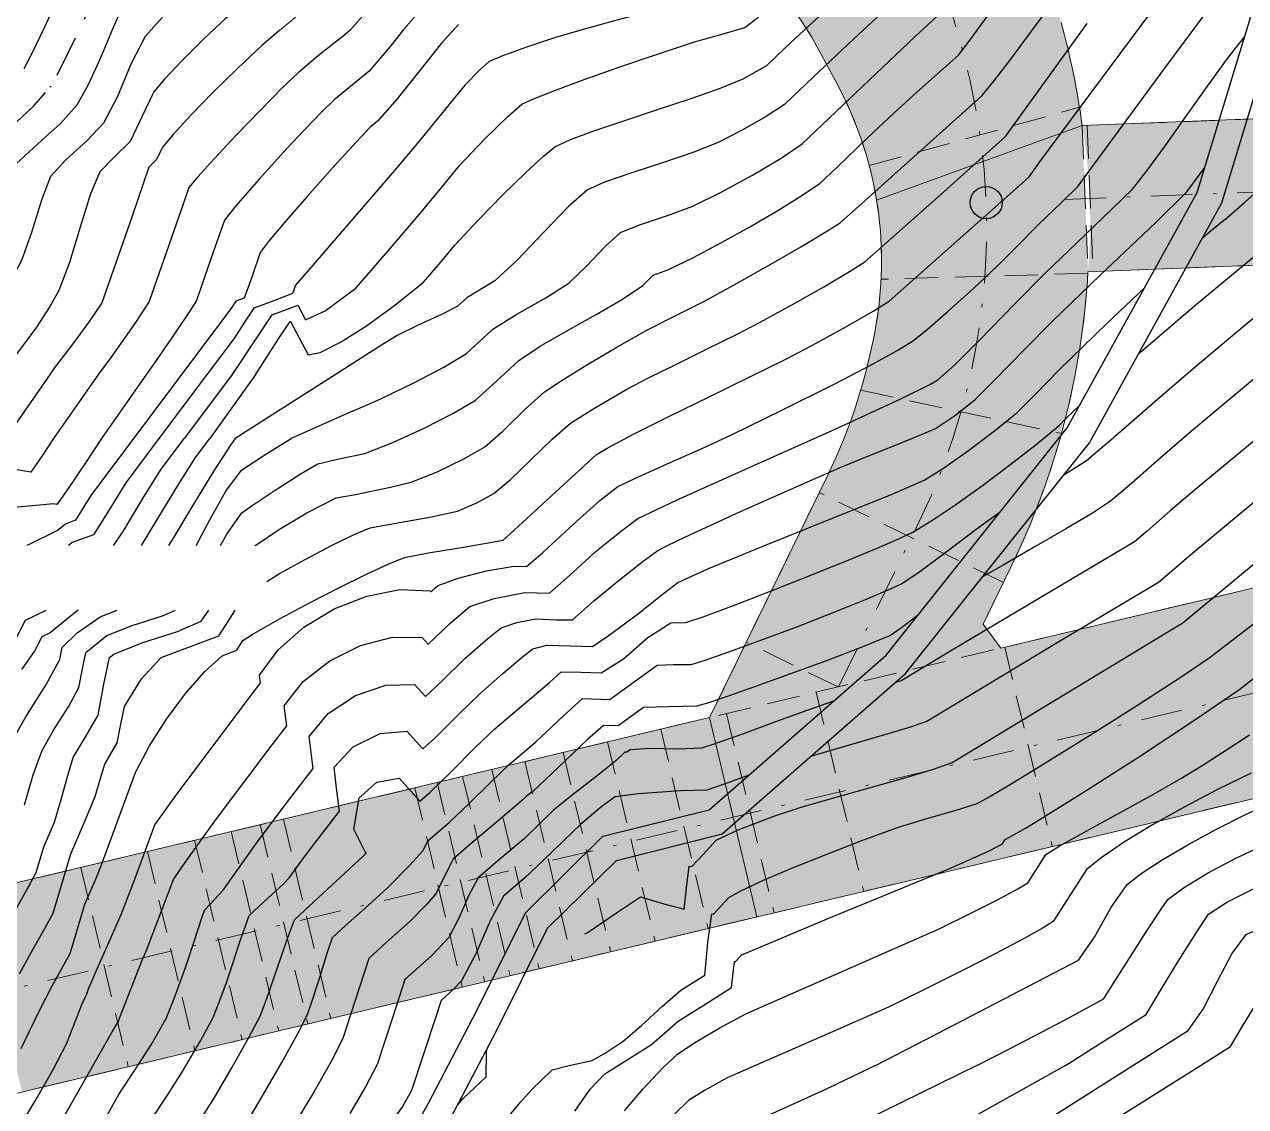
# Model space of a CAD drawing. Header units: millimetres. Extents: x -335 to 64136, y 248 to 109842.
# Drawn here: x -53.04 to -16.34, y 516.83 to 549.36 of the extents above; entities that cross this region are included whole.
import ezdxf

# ---------------------------------------------------------------- set-up
doc = ezdxf.new("R2010")
doc.units = ezdxf.units.MM
doc.header["$MEASUREMENT"] = 0
for name, pattern in [('NASCOSTA', [9.525, 6.35, -3.175]), ('TRATTEGGIATA', [0.75, 0.5, -0.25]), ('TRATTEGGIATA2', [0.375, 0.25, -0.125]), ('TRATTOPUNTO2', [0.5, 0.25, -0.125, 0, -0.125])]:
    doc.linetypes.add(name, pattern=pattern)
doc.layers.add('Colori bordi', color=5, linetype='Continuous', plot=False)
doc.layers.add('no_plot', color=5, linetype='Continuous', plot=False)
for name, color, linetype in [('curve livello 1m', 2, 'Continuous'), ('curve livello 5m', 7, 'Continuous'), ('LIN010TR', 2, 'NASCOSTA'), ('LIN025CO', 7, 'Continuous'), ('LINCOLO-ROSSO-025', 10, 'Continuous'), ('Strade', 7, 'Continuous'), ('TRATTCOLO-30', 253, 'Continuous'), ('TRATTCOLO-32', 255, 'Continuous'), ('Tratteggi', 2, 'Continuous')]:
    doc.layers.add(name, color=color, linetype=linetype)

# ---------------------------------------------------------------- blocks, each defined once
blk = doc.blocks.new('CONTORNO')
at = {"layer": 'Colori bordi', "lineweight": 0, "ltscale": 2}
for p, q in [((-40.374, 92.645), (-38.135, 86.465)), ((-22.578, 81.44), (-16.586, 82.868))]:
    blk.add_line(p, q, dxfattribs=at)
at = {"layer": 'Colori bordi', "lineweight": 0, "ltscale": 2, "flags": 128}
for points in [[(-67.474, 120.163, -0.281645), (-36.074, 114.45, 0.175507), (-40.663, 100.044), (-40.374, 92.645, 0.034114), (-43.469, 92.01)], [(-46.314, 81.181, -0.14195), (-42.731, 84.682), (-41.604, 85.286, -0.165813), (-34.47, 86.461, -0.072308), (-29.805, 84.968), (-22.578, 81.44), (16.586, -82.868)]]:
    blk.add_lwpolyline(points, format="xyb", dxfattribs=at)
for points in [[(-28.746, 115.78, -0.121281), (-20.708, 100.164), (-8.908, 50.657), (5.179, 102.622, 0.76503), (-24.477, 119.975)], [(-32.974, 111.245, 0.166114), (-36.267, 100.216), (-35.977, 92.817, -0.099876), (-27.103, 90.504), (-25.383, 89.664), (-24.664, 90.194), (-26.7, 98.736, 0.115961)]]:
    blk.add_lwpolyline(points, format="xyb", close=True, dxfattribs=at)

msp = doc.modelspace()

# ---------------------------------------------------------------- hatches: boundary and pattern name
at = {"layer": 'LINCOLO-ROSSO-025', "linetype": 'Continuous', "lineweight": 0}
h = msp.add_hatch(color=256, dxfattribs=at)
h.dxf.hatch_style = 1
h.paths.add_polyline_path([(-21.0747, 541.92699), (-21.24674, 546.32362), (-27.42684, 544.08454, -0.08234427), (-27.43073, 540.42036, -0.07230832), (-28.92381, 535.75517), (-32.45183, 528.52765), (-23.69724, 530.61434), (-24.22791, 531.33262), (-23.38812, 533.053, 0.09987554)])
h.paths.add_polyline_path([(-21.88161, 549.41853), (-22.2365, 550.69823), (-25.12305, 549.58153), (-28.90771, 548.11738), (-28.60577, 547.55388, -0.08234431), (-27.42684, 544.08454), (-21.24674, 546.32362, 0.03411302)])
at = {"layer": 'TRATTCOLO-30', "linetype": 'Continuous', "lineweight": 0}
h = msp.add_hatch(color=256, dxfattribs=at)
h.dxf.hatch_style = 1
h.paths.add_polyline_path([(-33.22158, 551.63332), (-32.82765, 552.32961), (-32.71079, 552.26349, -0.14195048), (-29.20963, 548.68093), (-28.90768, 548.11742), (-25.12303, 549.58156), (-25.75714, 551.8681), (-43.50728, 561.91064), (-46.13433, 559.85817), (-46.81667, 559.32506), (-36.58884, 553.53843)])
h.paths.add_polyline_path([(-25.75714, 551.8681), (-27.52198, 558.23188), (-31.89805, 574.01147), (-34.21804, 572.1989), (-30.53145, 558.90549), (-31.43049, 558.20308), (-41.18729, 563.72321), (-43.50728, 561.91064)])
h.paths.add_polyline_path([(-25.12303, 549.58156), (-22.23648, 550.69826), (-24.554, 559.05497), (-23.78309, 559.26876), (-28.58865, 576.59705), (-31.89805, 574.01147), (-27.52198, 558.23188)])
edge = h.paths.add_edge_path()
edge.add_line((3.75148, 580.31759), (9.18108, 583.40427))
edge.add_line((9.18108, 583.40427), (6.11299, 591.78003))
edge.add_line((6.11299, 591.78003), (6.86418, 592.05519))
edge.add_line((6.86418, 592.05519), (0.67905, 608.94031))
edge.add_line((0.67905, 608.94031), (-4.57794, 604.10319))
edge.add_line((-4.57794, 604.10319), (0.16698, 591.14976))
edge.add_line((0.16698, 591.14976), (-0.6726, 590.37725))
edge.add_line((-0.6726, 590.37725), (-10.84216, 595.0939))
edge.add_line((-10.84216, 595.0939), (-16.09916, 590.25678))
edge.add_line((-16.09916, 590.25678), (-2.03677, 583.73464))
edge.add_line((-2.03677, 583.73464), (-1.70017, 584.46038))
edge.add_line((-1.70017, 584.46038), (1.1603, 583.13369))
edge.add_arc((-0.94345, 578.59781), 5, 20.118091, 65.118091, ccw=False)
h = msp.add_hatch(color=256, dxfattribs=at)
h.dxf.hatch_style = 1
h.paths.add_polyline_path([(-14.44238, 529.65377, 0.0303488), (-10.5364, 530.83924), (-11.03403, 533.9464, -0.03537882), (-15.15651, 532.64984), (-21.4227, 531.15627), (-20.70858, 528.1602)])
h.paths.add_polyline_path([(-13.72827, 526.6577, 0.02617886), (-10.04059, 527.74344), (-10.5364, 530.83924, -0.0303488), (-14.44238, 529.65377), (-20.70858, 528.1602), (-19.99446, 525.16413)])
h.paths.add_polyline_path([(1.88761, 534.69584), (-0.37851, 536.8085, -0.08819837), (-10.5364, 530.83924), (-10.04059, 527.74344, 0.09480157)])
h.paths.add_polyline_path([(-0.37851, 536.8085), (-2.64734, 538.92367, -0.08025283), (-11.03403, 533.9464), (-10.5364, 530.83924, 0.08819837)])
h.paths.add_polyline_path([(-0.37851, 536.8085, 0.01736281), (1.34403, 538.3875, 0.03970356), (-1.04227, 540.47619), (-2.64734, 538.92367)])
h.paths.add_polyline_path([(1.28475, 538.44807), (1.34415, 538.38762, 0.01556613), (2.79202, 539.90188), (0.55799, 542.02406), (-1.04227, 540.47619, -0.03864254)])
h.paths.add_polyline_path([(3.45675, 536.23785), (5.02589, 537.77986), (2.79202, 539.90188, -0.01556613), (1.34415, 538.38762)])
h.paths.add_polyline_path([(1.88761, 534.69584), (3.45675, 536.23785), (1.34415, 538.38762, -0.01736414), (-0.37851, 536.8085)])
h.paths.add_polyline_path([(14.2077, 557.84555), (11.15842, 558.28357, -0.15355602), (2.79202, 539.90188), (5.02589, 537.77986, 0.15371899)])
h.paths.add_polyline_path([(11.15842, 558.28357), (8.10902, 558.7216, -0.15336015), (0.55799, 542.02406), (2.79202, 539.90188, 0.15355602)])
h.paths.add_polyline_path([(11.15842, 558.28357, 0.11893671), (9.3567, 573.96882), (6.66009, 581.33047), (6.46589, 581.86062), (3.75109, 580.31727), (6.27118, 573.42321, -0.122973), (8.10902, 558.7216)])
h.paths.add_polyline_path([(14.2077, 557.84555, 0.11936774), (12.24878, 575.02821), (9.18069, 583.40396), (6.46589, 581.86062), (6.66009, 581.33047), (9.3567, 573.96882, -0.11893671), (11.15842, 558.28357)])
h = msp.add_hatch(color=256, dxfattribs=at)
h.dxf.hatch_style = 1
h.paths.add_polyline_path([(-37.82774, 505.69087), (-37.25211, 507.81423), (-63.23473, 514.85791), (-67.70902, 513.79145)])
h.paths.add_polyline_path([(-38.40336, 503.56751), (-37.82774, 505.69087), (-67.70902, 513.79145), (-71.7563, 512.82677), (-72.26912, 510.93508), (-71.97957, 510.85658), (-71.92462, 511.05927), (-69.60823, 510.43131), (-69.20529, 511.91766)])
h.paths.add_polyline_path([(-12.42074, 496.52383, 0.57322675), (14.91691, 523.36701), (12.67843, 523.22999, -0.5801113), (-11.84511, 498.64719), (-37.82774, 505.69087), (-38.40336, 503.56751)])
h.paths.add_polyline_path([(-11.84511, 498.64719, 0.5801113), (12.67843, 523.22999), (10.42901, 523.09231, -0.58879846), (-11.26949, 500.77055), (-37.25211, 507.81423), (-37.82774, 505.69087)], flags=17)
h.paths.add_polyline_path([(10.42901, 523.09231), (12.67843, 523.22999, 0.12807728), (7.65277, 531.96874), (1.34454, 538.38795, -0.01736414), (-0.37812, 536.80882), (1.888, 534.69617), (6.08362, 530.42673, -0.12150113)])
h.paths.add_polyline_path([(12.67843, 523.22999), (14.91691, 523.36701, 0.13333201), (9.2219, 533.51075), (5.02628, 537.78019), (2.79241, 539.90221, -0.01556613), (1.34454, 538.38795), (7.65277, 531.96874, -0.12807728)])
h.paths.add_polyline_path([(1.28514, 538.4484), (1.34454, 538.38795, 0.01556613), (2.79241, 539.90221), (0.55838, 542.02439, 0.16643137), (-13.06495, 546.62996), (-12.71235, 544.42834, -0.19770368)])
h.paths.add_polyline_path([(-2.64695, 538.924), (-0.37812, 536.80882, 0.01736281), (1.34441, 538.38783, 0.19880472), (-12.71235, 544.42834), (-12.35855, 542.21928, -0.14715619)])
h.paths.add_polyline_path([(-13.6757, 542.21651, -0.01850569), (-12.35855, 542.21928), (-12.71235, 544.42834, 0.01312038), (-13.76171, 544.41483), (-21.0195, 544.13086, -0.03208113), (-21.07468, 541.92702)])
h.paths.add_polyline_path([(-13.76171, 544.41483, -0.01312038), (-12.71235, 544.42834), (-13.06495, 546.62996, 0.00881775), (-13.84773, 546.61315), (-21.24672, 546.32366, -0.03208112), (-21.0195, 544.13086)])
h = msp.add_hatch(color=256, dxfattribs=at)
h.dxf.hatch_style = 1
h.paths.add_polyline_path([(-31.02356, 522.53555), (-31.73768, 525.53162), (-53.83032, 520.26576), (-53.11619, 517.2697)])
h.paths.add_polyline_path([(-31.73768, 525.53162), (-32.45181, 528.52768), (-54.54444, 523.26183), (-53.83032, 520.26576)])
h.paths.add_polyline_path([(-19.99407, 525.16446), (-20.70819, 528.16053), (-31.73768, 525.53162), (-31.02356, 522.53555)])
h.paths.add_polyline_path([(-20.70819, 528.16053), (-21.42232, 531.1566), (-23.69721, 530.61437), (-32.45181, 528.52768), (-31.73768, 525.53162)])

# ---------------------------------------------------------------- linework, layer by layer
at = {"layer": 'curve livello 1m', "color": 152, "linetype": 'TRATTEGGIATA2', "ltscale": 5, "flags": 128}
msp.add_lwpolyline([(-73.7353, 522.54189), (-72.54199, 524.02408), (-71.9376, 524.85619), (-71.45901, 525.58902), (-71.45901, 525.58902), (-71.12307, 526.26048), (-70.75309, 527.10688), (-70.40041, 527.90554), (-70.11633, 528.43374), (-70.11633, 528.43374), (-69.70737, 528.83966), (-69.08651, 529.3859), (-68.57219, 529.87434), (-68.57219, 529.87434), (-68.25446, 530.27861), (-67.73579, 530.97346), (-67.16852, 531.73581), (-66.70494, 532.34256), (-66.70494, 532.34256), (-66.01602, 533.19912), (-65.3544, 534.00322), (-64.8224, 534.63204), (-64.52232, 534.96276), (-64.52232, 534.96276), (-64.14011, 535.2779), (-63.53224, 535.73374), (-62.8125, 536.24719), (-62.09468, 536.73516), (-62.09468, 536.73516), (-61.43954, 537.12659), (-60.66958, 537.56553), (-60.19006, 537.86392), (-60.19006, 537.86392), (-59.67915, 538.43658), (-59.13184, 539.13874), (-58.74979, 539.50669), (-58.74979, 539.50669), (-58.74062, 539.50218), (-58.47613, 539.94025), (-58.01527, 540.56384), (-57.4296, 541.30324), (-56.80113, 542.08263), (-56.21186, 542.82618), (-55.74379, 543.45804), (-55.74379, 543.45804), (-55.3736, 544.0647), (-55.21569, 544.52394), (-54.78182, 545.04664), (-54.14275, 545.654), (-53.4247, 546.29713), (-52.7539, 546.92714), (-52.25656, 547.49515), (-52.25656, 547.49515), (-52.06838, 547.82919), (-51.74753, 548.46752), (-51.33789, 549.31891), (-50.88335, 550.29215), (-50.42782, 551.29602), (-50.42782, 551.29602), (-50.26697, 551.68586), (-50.16324, 552.56401), (-49.85079, 553.15355), (-49.38692, 553.80501), (-48.91079, 554.32295), (-48.91079, 554.32295), (-48.42561, 554.64335), (-47.61183, 555.08466), (-46.60561, 555.59907), (-45.54307, 556.13877), (-44.25717, 556.814), (-43.80261, 557.61975)], dxfattribs=at)
at = {"layer": 'curve livello 5m', "color": 2}
for p, q in [((-48.31297, 538.85128), (-49.76478, 536.91233)), ((-43.18318, 537.73859), (-45.02857, 536.91233))]:
    msp.add_line(p, q, dxfattribs=at)
at = {"layer": 'curve livello 5m', "color": 2, "flags": 128}
for points in [[(-53.21169, 516.18233), (-52.69615, 517.03384), (-52.18977, 517.93032), (-51.78014, 518.72193), (-51.56204, 519.28189), (-51.32226, 519.90635), (-51.22086, 520.11202), (-51.16282, 520.21706), (-51.11451, 520.37866), (-50.86007, 520.97216), (-50.46467, 521.85174), (-50.13256, 522.61114), (-49.72499, 523.67012), (-49.1201, 525.30169), (-48.89614, 525.62591), (-48.46329, 526.22598), (-48.46329, 526.22598), (-46.12645, 529.33198), (-45.94984, 529.56076), (-45.97964, 529.7982), (-45.41918, 530.56557), (-44.64611, 531.24228), (-43.73163, 531.79305), (-42.74697, 532.18263), (-41.76334, 532.37576), (-40.85195, 532.33716), (-40.82166, 532.303), (-40.71199, 532.40921), (-40.60974, 532.49581), (-40.00234, 532.7204), (-39.15731, 532.93493), (-38.32816, 533.07505), (-37.95555, 533.06448), (-37.45904, 533.4912), (-36.54561, 534.33194), (-35.74441, 535.05052), (-35.20766, 535.47373), (-34.69553, 535.71826), (-33.7227, 536.1541), (-32.63182, 536.64088), (-31.76555, 537.03819), (-30.27394, 537.76618), (-28.70435, 538.55396), (-27.52765, 539.1652), (-26.79402, 539.57569), (-26.31974, 539.86386), (-25.90786, 540.19708), (-25.26772, 540.75404), (-24.51844, 541.42913), (-23.77908, 542.11675), (-23.21428, 542.68792), (-22.55046, 543.36212), (-21.88249, 544.00253), (-21.37808, 544.48971), (-18.78976, 548.01263), (-16.54793, 551.03449)], [(-21.79005, 535.83778), (-21.61205, 535.94044), (-21.11491, 536.25263), (-20.38195, 536.87806), (-19.06169, 538.02939), (-17.91427, 539.02118), (-16.28905, 540.38013), (-15.0089, 541.42708), (-14.77213, 541.60674), (-13.92994, 542.3207), (-12.85353, 543.26417), (-11.73134, 544.27005), (-10.75183, 545.17127), (-10.14658, 545.77213), (-8.62449, 547.32828), (-7.86495, 547.9651), (-4.38436, 550.81143)], [(-48.8886, 549.57914), (-49.41192, 549.00145), (-49.8308, 548.19079), (-50.24801, 547.20115), (-50.6649, 546.39727), (-51.16748, 545.86717), (-51.80369, 545.29306), (-52.25879, 544.79686), (-52.52458, 544.1093), (-52.82835, 543.10855), (-53.12966, 542.26428), (-53.46603, 541.63451), (-53.9822, 540.76245), (-54.58245, 539.80491), (-55.17111, 538.91873), (-55.2235, 538.85128)], [(-43.18318, 537.73859), (-42.3317, 538.111), (-41.33481, 538.58999), (-40.44069, 539.06242), (-39.75614, 539.47696), (-39.3726, 539.82626), (-38.96235, 540.20548), (-38.241, 540.65798), (-37.37, 541.14941), (-36.68065, 541.58664), (-36.15882, 542.08544), (-35.58037, 542.69913), (-35.12799, 543.11174), (-34.55409, 543.34136), (-33.68448, 543.62741), (-32.94728, 543.90076), (-32.09634, 544.32428), (-31.16259, 544.83602), (-30.3, 545.34823), (-29.66254, 545.77313), (-28.23746, 547.12425), (-26.25417, 549.01456), (-25.62027, 549.59892)], [(-39.99618, 549.36489), (-40.50637, 548.80582), (-41.16029, 547.98287), (-41.83702, 547.12676), (-42.42648, 546.45636), (-42.42648, 546.45636), (-42.64826, 546.27431), (-42.9458, 545.96989), (-43.76545, 545.07055), (-44.5493, 544.19126), (-45.22498, 543.41518), (-45.72008, 542.82546), (-45.96222, 542.50525), (-45.96222, 542.50525), (-46.20907, 541.76315), (-46.43927, 541.13543), (-46.43927, 541.13543), (-46.69128, 541.04114), (-46.82333, 540.84074), (-48.31297, 538.85128)], [(-49.76478, 536.91233), (-51.04318, 535.20498), (-51.50924, 534.45956), (-51.81265, 534.34569), (-52.05292, 534.15179), (-52.88051, 533.73629), (-52.97099, 533.6962)], [(-47.87766, 533.6962), (-47.45967, 534.49131), (-46.98572, 535.33196), (-46.51596, 535.96453), (-45.79053, 536.44356), (-45.02857, 536.91233)], [(-46.39905, 516.28485), (-45.85502, 517.20333), (-45.30627, 518.16229), (-44.83982, 519.0071), (-44.54269, 519.58316), (-44.52432, 519.63102), (-44.50519, 519.68894), (-44.43248, 519.89185), (-44.19628, 520.62682), (-43.92967, 521.47583), (-43.78393, 521.91195), (-43.40551, 522.27048), (-42.71046, 522.88063), (-42.11783, 523.41802), (-41.4601, 524.08768), (-41.06022, 524.53688), (-40.91915, 524.8216), (-40.26288, 525.38039), (-39.68781, 525.93115), (-39.0215, 526.58898), (-38.45223, 527.13376), (-38.07815, 527.45111), (-37.67933, 527.78842), (-36.85994, 528.55736), (-36.27071, 529.10134), (-35.45066, 529.07478), (-34.74241, 529.58206), (-34.02423, 530.1025), (-33.5442, 530.11882), (-33.00328, 530.12685), (-32.60797, 530.24719), (-31.84201, 530.51332), (-30.8556, 530.87169), (-29.79896, 531.26878), (-28.78547, 531.66378), (-27.82942, 532.04855), (-27.07725, 532.36314), (-26.67536, 532.5476), (-26.12885, 532.92137), (-25.31054, 533.5349), (-24.43334, 534.19583), (-23.71016, 534.71185)], [(-38.63636, 516.36085), (-38.12348, 516.97437), (-37.79334, 517.35245), (-37.19539, 517.92093), (-37.18342, 517.93934), (-36.62777, 518.07759), (-35.97353, 518.2224), (-35.55368, 518.45672), (-35.0445, 518.80033), (-34.49464, 519.27194), (-33.86442, 519.85699), (-33.30989, 520.33345), (-32.58947, 520.78734), (-32.4976, 521.7684), (-32.38282, 522.62917), (-32.33083, 522.61937), (-31.86633, 523.1217), (-31.48565, 523.33098), (-30.8255, 523.63589), (-29.95627, 524.0072), (-28.94836, 524.41566), (-27.87216, 524.83203), (-26.79806, 525.22707), (-25.98783, 525.47481), (-25.03836, 525.74223), (-24.4016, 525.94732), (-24.11118, 526.10763), (-23.53767, 526.44726), (-22.76398, 526.91599), (-21.87299, 527.46361), (-20.9476, 528.03989), (-19.55603, 528.92416), (-18.24079, 529.77775), (-17.39644, 530.34458), (-15.22357, 532.01991)], [(-53.46746, 527.72244), (-53.00155, 528.55452), (-52.40122, 529.4978), (-51.98168, 530.26885), (-51.90796, 530.63776), (-51.45971, 531.07805), (-50.77129, 531.55506), (-50.25964, 531.75725)], [(-24.41341, 518.06985), (-23.4172, 518.5778), (-21.77572, 519.43476), (-20.6614, 520.04122), (-20.61987, 520.06746), (-20.59232, 520.08485), (-20.57328, 520.1164), (-19.91749, 521.15886), (-19.32272, 522.08961), (-18.87806, 522.77051), (-18.67262, 523.0634), (-18.20512, 523.40947), (-17.4775, 523.84651), (-16.62518, 524.29835), (-15.78359, 524.68879)], [(-24.41341, 518.06985), (-28.37125, 516.12962)]]:
    msp.add_lwpolyline(points, dxfattribs=at)
at = {"layer": 'LIN010TR', "linetype": 'TRATTOPUNTO2', "lineweight": 0, "ltscale": 5}
msp.add_line((-21.78049, 544.10106), (-13.76174, 544.4148), dxfattribs=at)
at = {"layer": 'LIN010TR', "linetype": 'TRATTOPUNTO2', "lineweight": 0, "ltscale": 5, "flags": 128}
for points in [[(-2.84563, 607.28196), (6.66045, 581.33076), (9.35706, 573.96912, -0.44895429), (-14.44202, 529.65407), (-66.87892, 517.15556)], [(-28.57319, 529.45214), (-26.15597, 534.40409, 0.18316759), (-24.84962, 548.59555), (-27.52201, 558.23186), (-32.37751, 575.74025)]]:
    msp.add_lwpolyline(points, format="xyb", dxfattribs=at)
at = {"layer": 'LIN025CO', "linetype": 'TRATTEGGIATA', "lineweight": 0, "ltscale": 2}
for p, q in [((-29.20965, 548.68091), (-28.60577, 547.55388)), ((-27.64861, 545.12187), (-21.32786, 546.87477)), ((-21.24674, 546.32362), (-13.84775, 546.61312)), ((-21.24674, 546.32362), (-21.07472, 541.92699)), ((-21.09685, 546.32949), (-20.92483, 541.93285)), ((-21.07472, 541.92699), (-13.67573, 542.21648)), ((-21.07712, 541.88445), (-27.29192, 541.70429)), ((-27.90483, 538.36995), (-21.87052, 537.06759)), ((-32.45183, 528.52765), (-28.92381, 535.75517)), ((-23.61554, 532.58712), (-29.15123, 535.28929)), ((-24.22791, 531.33262), (-23.38812, 533.053)), ((-15.15561, 532.65026), (-197.41451, 489.20826)), ((-24.22791, 531.33262), (-23.69724, 530.61434)), ((-28.58544, 529.44922), (-31.34455, 530.79604)), ((-23.57613, 530.6432), (-22.14788, 524.65107)), ((-29.24331, 529.29241), (-27.81506, 523.30028)), ((-31.93737, 528.65027), (-30.50913, 522.65814)), ((-33.91789, 528.17821), (-32.48964, 522.18607)), ((-35.51326, 527.79795), (-34.08502, 521.80581)), ((-38.00039, 527.20513), (-36.57215, 521.213)), ((-36.85197, 527.47886), (-35.42372, 521.48673)), ((-39.87118, 526.75922), (-38.44294, 520.76709)), ((-38.99817, 526.96731), (-37.56992, 520.97517)), ((-13.7279, 526.658), (-208.02, 480.34784)), ((-41.30985, 526.41631), (-39.8816, 520.42418)), ((-40.63741, 526.57659), (-39.20916, 520.58446)), ((-45.95487, 525.30916), (-44.52663, 519.31702)), ((-45.26055, 525.47465), (-43.8323, 519.48251)), ((-46.8292, 525.10076), (-45.40096, 519.10862)), ((-47.92633, 524.83925), (-46.49808, 518.84712)), ((-49.34702, 524.50063), (-47.91877, 518.50849)), ((-51.34884, 524.02349), (-49.9206, 518.03135))]:
    msp.add_line(p, q, dxfattribs=at)
for centre, radius, start, end in [((-37.14263, 544.43027), 9, 28.183253, 60.5), ((-44.22245, 543.22299), 23.184, 7.685775, 15.5), ((-38.47791, 542.2642), 11.2, 350.524365, 28.183253), ((-44.22245, 543.22299), 23.184, 333.981319, 356.795449), ((-44.22245, 543.22299), 17.024, 333.978066, 350.524365)]:
    msp.add_arc(centre, radius, start, end, dxfattribs=at)
at = {"layer": 'no_plot', "linetype": 'Continuous', "lineweight": 0}
for p, q in [((-45.37561, 549.1783), (-43.05783, 551.11853)), ((-43.26579, 549.1783), (-41.54451, 551.11853)), ((-41.66875, 549.1783), (-40.89095, 550.10628))]:
    msp.add_line(p, q, dxfattribs=at)
at = {"layer": 'no_plot'}
for p, q in [((-52.27437, 538.85128), (-53.61627, 536.91233)), ((-50.81656, 538.85128), (-52.16716, 536.91233)), ((-49.37842, 538.85128), (-50.72802, 536.91233)), ((-47.54931, 538.85128), (-49.00112, 536.91233)), ((-46.78566, 538.85128), (-48.23747, 536.91233)), ((-46.09218, 538.85128), (-47.47382, 536.91233)), ((-43.67403, 538.85128), (-46.71016, 536.91233))]:
    msp.add_line(p, q, dxfattribs=at)
at = {"layer": 'no_plot', "flags": 128}
for points in [[(-35.39784, 547.99949), (-35.17566, 548.07828), (-34.04677, 548.46433), (-32.90165, 548.84132), (-32.03882, 549.0818), (-31.38682, 549.27056), (-30.99825, 549.5696), (-30.37578, 550.12986), (-29.61288, 550.8445), (-28.80299, 551.60668), (-28.03957, 552.30957), (-27.41608, 552.84631), (-27.39232, 552.86316), (-27.0609, 553.28355), (-26.57323, 553.9781), (-26.04855, 554.73038), (-25.6061, 555.32393), (-25.11651, 555.87154), (-24.57202, 556.45755)], [(-53.13897, 518.57723), (-52.90358, 519.07907), (-52.55818, 519.77966), (-52.20639, 520.46884), (-52.20639, 520.46884), (-51.90596, 521.00935), (-51.6726, 521.43491), (-51.6726, 521.43491), (-51.4593, 522.13997), (-51.22827, 522.92124), (-51.22827, 522.92124), (-50.87698, 523.7199), (-50.73118, 524.09874), (-49.7012, 526.87687), (-49.68493, 526.91485), (-49.6821, 526.92449), (-49.6784, 526.93084), (-49.67622, 526.94173), (-49.28837, 527.6803), (-48.77473, 528.477), (-48.19717, 529.24909), (-47.61759, 529.91385), (-47.09785, 530.38855), (-47.09785, 530.38855), (-46.65694, 530.55403), (-46.47695, 530.8419), (-46.19513, 531.028), (-45.35123, 531.50396), (-44.45516, 531.98634), (-43.57047, 532.44304), (-42.76068, 532.84197), (-42.08936, 533.15105), (-41.62003, 533.3382), (-41.62003, 533.3382), (-40.90084, 533.47867), (-39.72493, 533.67021), (-38.71365, 533.85117), (-38.71365, 533.85117), (-38.65737, 533.86546), (-38.65042, 533.86526), (-38.43764, 534.05638), (-35.84993, 536.43133), (-35.5297, 536.62517), (-34.7116, 537.05494), (-33.65293, 537.58385), (-32.46437, 538.16683), (-31.25659, 538.75874), (-30.14026, 539.31449), (-29.22606, 539.78898), (-29.22606, 539.78898), (-28.33411, 540.28274), (-27.52884, 540.74851), (-27.05182, 541.04655), (-27.05182, 541.04655), (-23.14862, 544.50768), (-22.84618, 544.77905), (-22.46639, 545.30409), (-17.64279, 551.80603)], [(-45.54838, 550.73939), (-46.35161, 550.09586), (-46.98731, 549.5527), (-47.65561, 548.92016), (-48.30694, 548.27084), (-48.8398, 547.70858), (-49.15269, 547.33722), (-49.51152, 546.59059), (-49.86906, 545.84832), (-50.33997, 545.37992), (-50.78034, 544.93332), (-51.05404, 544.27381), (-51.36586, 543.27293), (-51.69176, 542.20993), (-52.00769, 541.36407), (-52.27902, 540.88963), (-52.6807, 540.26114), (-53.01856, 539.79884), (-53.50968, 539.14686), (-53.72806, 538.85128)], [(-46.09218, 538.85128), (-46.04974, 538.91558), (-45.41024, 539.91048), (-45.05219, 540.43092), (-45.043, 540.43436), (-44.77697, 539.92403), (-44.51401, 539.43015), (-44.15058, 539.50731), (-43.53934, 539.81711), (-42.76343, 540.30706), (-41.90599, 540.92465), (-41.05015, 541.61741), (-40.48008, 542.27847), (-40.11936, 542.71606), (-39.39679, 543.48603), (-38.66129, 544.2386), (-37.98528, 544.90262), (-37.44119, 545.40693), (-37.10146, 545.68041), (-36.6282, 545.90644), (-35.89727, 546.17821), (-34.99617, 546.48161), (-34.01239, 546.80251), (-33.03343, 547.12676), (-32.14677, 547.44025), (-31.43991, 547.72885), (-30.73043, 548.13327), (-30.42262, 548.42511), (-29.99425, 548.8334), (-28.12716, 550.55069)], [(-53.29155, 545.1747), (-52.63713, 545.77607), (-51.96364, 546.39106), (-51.46073, 546.94621), (-51.46073, 546.94621), (-51.10343, 547.5741), (-50.74623, 548.37251), (-50.38872, 549.22892), (-50.0305, 550.03082)], [(-53.05241, 548.04409), (-52.82934, 548.4624), (-52.44197, 549.2675), (-52.00652, 550.21787)], [(-46.11381, 533.6962), (-46.09246, 533.71255), (-45.37408, 534.18692), (-44.55684, 534.68402), (-44.55684, 534.68402), (-43.67131, 535.13116), (-43.09087, 535.23361), (-42.03711, 535.45404), (-41.42184, 535.60128), (-41.42184, 535.60128), (-40.65644, 535.90988), (-39.83623, 536.30398), (-39.20728, 536.66536), (-39.20728, 536.66536), (-38.66704, 537.1356), (-38.00026, 537.78785), (-37.40614, 538.3184), (-37.40614, 538.3184), (-36.91136, 538.65131), (-36.13901, 539.12996), (-35.23297, 539.66728), (-34.33708, 540.17617), (-34.33708, 540.17617), (-33.50351, 540.5954), (-32.6229, 541.03652), (-32.6229, 541.03652), (-31.61792, 541.58768), (-30.60618, 542.15782), (-29.68623, 542.68991), (-28.95665, 543.12696), (-28.51599, 543.41195), (-28.51599, 543.41195), (-27.86952, 543.9852), (-24.26197, 547.22222), (-23.89985, 547.65878), (-23.3893, 548.32189), (-22.76815, 549.15924), (-22.07425, 550.1185)], [(-27.00516, 549.95326), (-28.12421, 548.92398), (-28.12421, 548.92398), (-29.33004, 547.77468), (-30.19649, 546.9532), (-30.19649, 546.9532), (-30.74829, 546.59432), (-31.48796, 546.17269), (-32.1936, 545.81481), (-32.1936, 545.81481), (-32.91724, 545.5296), (-33.83746, 545.21827), (-34.78797, 544.90767), (-35.60248, 544.62466), (-36.11473, 544.39607), (-36.11473, 544.39607), (-36.6907, 543.89573), (-37.44038, 543.11211), (-38.2252, 542.2849), (-38.90654, 541.6538), (-38.90654, 541.6538), (-39.74045, 541.14902), (-40.03057, 540.88276), (-40.50541, 540.64121), (-41.22492, 540.31287), (-41.83579, 540.01536), (-41.83579, 540.01536), (-42.31309, 539.72375), (-43.03406, 539.2621), (-43.67403, 538.85128)], [(-33.05093, 550.0869), (-33.32655, 550.00852), (-34.29758, 549.74619), (-35.34421, 549.46532), (-36.3209, 549.19644), (-37.08208, 548.97011), (-37.08208, 548.97011), (-37.95584, 548.67692), (-38.69393, 548.40987), (-38.73207, 548.39377)], [(-19.55729, 539.45947), (-17.87064, 540.90389), (-17.87064, 540.90389), (-16.82359, 541.7794), (-15.99884, 542.4539), (-15.8463, 542.56965), (-15.30371, 543.02962), (-14.61023, 543.63746), (-13.88726, 544.28551), (-13.2562, 544.86612), (-10.45798, 547.64405), (-10.25599, 547.85057), (-9.35075, 548.62794), (-7.61179, 550.08593)], [(-17.62956, 542.95171), (-17.35812, 543.17867), (-16.98878, 543.48073), (-16.92047, 543.53256), (-16.36693, 544.01075), (-15.76057, 544.56097), (-15.28938, 545.01545), (-14.72164, 545.57907), (-14.22767, 546.08275), (-11.91101, 548.61946), (-11.26548, 549.3212), (-10.5518, 549.98508)], [(-47.14783, 533.6962), (-46.95889, 534.04561), (-46.50621, 534.68387), (-46.50621, 534.68387), (-46.19558, 534.90579), (-45.53409, 535.34259), (-44.72019, 535.86324), (-44.72019, 535.86324), (-44.2282, 536.15845), (-43.54415, 536.31186), (-42.81418, 536.46994), (-42.81418, 536.46994), (-41.97254, 536.79921), (-41.03245, 537.22587), (-40.1501, 537.67487), (-39.48171, 538.07116), (-39.48171, 538.07116), (-38.85481, 538.64211), (-38.18424, 539.26194), (-38.18424, 539.26194), (-37.53649, 539.68956), (-36.72269, 540.162), (-35.85982, 540.64638), (-35.06486, 541.10983), (-34.45476, 541.51948), (-34.45476, 541.51948), (-34.14126, 541.82741), (-33.70096, 541.98672), (-32.93468, 542.36006), (-32.08542, 542.80609), (-31.21667, 543.2886), (-30.39195, 543.7714), (-29.67476, 544.21829), (-29.1286, 544.59306), (-28.62007, 545.06794), (-27.7065, 545.94623), (-26.91104, 546.70201), (-26.21814, 547.32441), (-25.41319, 548.03889), (-24.96986, 548.44381), (-24.61153, 548.90023), (-24.07444, 549.64272)], [(-3.18329, 549.75825), (-3.95054, 549.15058), (-4.7656, 548.51508), (-5.5861, 547.87568), (-6.36968, 547.25633), (-7.07398, 546.68097), (-7.65663, 546.17355), (-7.65663, 546.17355), (-7.81962, 546.00492), (-9.29521, 544.4926), (-11.77823, 542.34593), (-13.69795, 540.64383), (-14.01896, 540.40026), (-15.75451, 538.98086), (-17.9579, 537.13848), (-18.83081, 536.38396), (-19.83522, 535.50806), (-20.39283, 535.03226), (-20.94197, 534.67287), (-21.71642, 534.20961), (-22.63722, 533.6781), (-23.62536, 533.11397), (-24.24353, 532.75877)], [(-45.37561, 549.1783), (-45.90255, 548.7331), (-45.90255, 548.7331), (-46.6384, 548.0406), (-47.37721, 547.3149), (-48.04717, 546.62943), (-48.57652, 546.05765), (-48.89347, 545.67299), (-48.89347, 545.67299), (-49.07323, 545.29938), (-49.3019, 545.06978), (-49.81644, 543.57342), (-50.71594, 540.99396), (-51.12053, 540.40234), (-51.58846, 539.76761), (-52.14517, 539.02673), (-52.27437, 538.85128)], [(-43.26579, 549.1783), (-43.46534, 549.009), (-44.20093, 548.42692), (-44.81779, 547.9135), (-44.81779, 547.9135), (-45.29345, 547.4543), (-45.95202, 546.78965), (-46.67506, 546.04073), (-47.34415, 545.32869), (-47.34415, 545.32869), (-47.83309, 544.78352), (-48.09685, 544.46415), (-48.09685, 544.46415), (-48.2597, 543.99655), (-49.29349, 541.03198), (-49.68674, 540.43467), (-50.41416, 539.39324), (-50.41416, 539.39324), (-50.81656, 538.85128)], [(-41.66875, 549.1783), (-42.04572, 548.6985), (-42.68058, 547.95779), (-42.68058, 547.95779), (-43.17971, 547.54571), (-43.73302, 547.09391), (-43.73302, 547.09391), (-44.11347, 546.72286), (-44.63641, 546.18781), (-45.14498, 545.64929), (-45.14498, 545.64929), (-45.98883, 544.71658), (-46.68681, 543.91488), (-47.02954, 543.4847), (-47.02954, 543.4847), (-47.43725, 542.31397), (-47.87105, 541.07), (-48.08179, 540.73444), (-48.51556, 540.09102), (-49.08626, 539.26562), (-49.37842, 538.85128)], [(-45.76084, 532.6172), (-45.37598, 532.85601), (-45.37598, 532.85601), (-44.60651, 533.28471), (-43.80965, 533.70047), (-43.11337, 534.03867), (-42.64567, 534.23468), (-42.64567, 534.23468), (-41.87715, 534.37306), (-40.856, 534.55056), (-40.856, 534.55056), (-40.0295, 534.73263), (-39.44316, 534.98139), (-38.93285, 535.25956), (-38.93285, 535.25956), (-38.4395, 535.67385), (-37.81923, 536.2738), (-37.17955, 536.89545), (-36.62804, 537.37487), (-36.62804, 537.37487), (-35.92836, 537.82299), (-34.93339, 538.40067), (-34.93339, 538.40067), (-34.28844, 538.73714), (-33.44344, 539.15614), (-32.52003, 539.60813), (-31.63984, 540.04352), (-30.92448, 540.41275), (-30.92448, 540.41275), (-29.96009, 540.94356), (-29.01705, 541.48002), (-28.24259, 541.93696), (-27.78391, 542.22925), (-27.78391, 542.22925), (-25.50907, 544.24644), (-23.55408, 546.00063), (-21.09899, 549.39461)], [(-52.84332, 514.79054), (-50.40562, 519.07815), (-50.21053, 519.41186), (-50.18127, 519.48754), (-49.50554, 521.23547), (-49.38814, 521.50238), (-48.7188, 523.24151), (-48.56198, 523.66451), (-48.33295, 524.00297), (-47.84397, 524.69109), (-47.24172, 525.52243), (-47.24172, 525.52243), (-45.60042, 527.70395), (-45.15621, 528.27938), (-45.23116, 528.87655), (-44.66458, 529.61364), (-43.86689, 530.23689), (-42.93766, 530.697), (-41.97644, 530.94467), (-41.0828, 530.93061), (-41.0828, 530.93061), (-40.90473, 530.72982), (-40.26004, 531.35412), (-39.65902, 531.86319), (-38.91974, 532.10849), (-37.99895, 532.28465), (-37.99895, 532.28465), (-37.26068, 532.26369), (-36.66181, 532.79504), (-35.8432, 533.53687), (-35.8432, 533.53687), (-35.09944, 534.14238), (-34.60665, 534.51186), (-34.60665, 534.51186), (-33.42682, 535.07519), (-31.18563, 536.07928), (-28.67248, 537.20071), (-26.6768, 538.11603), (-26.6768, 538.11603), (-25.82923, 538.54143), (-25.58765, 538.68116), (-25.07953, 539.13173), (-24.34778, 539.86589), (-23.27455, 540.96359), (-22.34707, 541.90144), (-22.34707, 541.90144), (-21.42027, 542.79379), (-20.34314, 543.81977), (-19.73968, 544.40921), (-19.30162, 544.95937), (-18.74435, 545.72207), (-18.11985, 546.60268), (-17.48007, 547.50657), (-16.87699, 548.33912), (-16.36259, 549.00571)], [(-38.73207, 548.39377), (-39.07492, 548.24907), (-39.07492, 548.24907), (-39.36263, 547.98884), (-39.79259, 547.54413), (-39.79259, 547.54413), (-40.29626, 546.94038), (-41.13049, 545.92002), (-41.8548, 545.04247), (-41.8548, 545.04247), (-44.11023, 542.42708), (-44.8949, 541.52581), (-44.98315, 541.2724), (-45.54224, 541.05633), (-46.14492, 540.83773), (-46.14492, 540.83773), (-46.40402, 540.44923), (-46.75366, 539.9139), (-46.75366, 539.9139), (-47.54931, 538.85128)], [(-37.2778, 547.31142), (-37.09662, 547.38324), (-36.2163, 547.70923), (-35.39784, 547.99949)], [(-46.78566, 538.85128), (-46.68399, 538.98706), (-46.06055, 539.9416), (-45.59855, 540.63433), (-44.82283, 540.92456), (-44.5922, 540.48673), (-44.00482, 540.75386), (-43.08199, 541.44035), (-42.74642, 541.81401), (-42.03733, 542.63627), (-41.16744, 543.66047), (-40.4888, 544.48576), (-39.95597, 545.1301), (-39.20343, 545.92106), (-38.51165, 546.60056), (-38.08819, 546.96474), (-37.74458, 547.1264), (-37.2778, 547.31143)], [(-50.61044, 516.48884), (-50.19212, 517.21429), (-50.19212, 517.21429), (-49.70843, 517.95834), (-49.23139, 518.69279), (-49.23139, 518.69279), (-48.78707, 519.48224), (-48.54441, 520.08428), (-48.21199, 520.98043), (-48.21199, 520.98043), (-47.96249, 521.73412), (-47.68882, 522.56459), (-47.68882, 522.56459), (-47.62351, 522.74516), (-47.07051, 523.34077), (-46.60864, 523.98812), (-46.02015, 524.81888), (-46.02015, 524.81888), (-45.07439, 526.07593), (-44.36258, 526.998), (-44.48269, 527.95491), (-43.9111, 528.64665), (-43.09336, 529.18779), (-42.17802, 529.50478), (-41.31364, 529.52406), (-41.31364, 529.52406), (-40.98779, 529.15664), (-40.49836, 529.6239), (-39.80808, 530.29903), (-39.80808, 530.29903), (-39.11408, 530.90747), (-38.70829, 531.23058), (-38.70829, 531.23058), (-38.24579, 531.38404), (-37.66974, 531.49424), (-37.66974, 531.49424), (-37.06802, 531.4702), (-36.56581, 531.46291), (-36.56581, 531.46291), (-35.94199, 532.02322), (-35.15774, 532.66814), (-34.44057, 533.2336), (-34.00563, 533.54999), (-34.00563, 533.54999), (-33.71278, 533.70333), (-33.17187, 533.96267), (-32.43151, 534.30591), (-31.54033, 534.71096), (-30.54693, 535.15572), (-29.49991, 535.61811), (-28.44789, 536.07602), (-28.44789, 536.07602), (-27.74542, 536.36639), (-26.86109, 536.72144), (-26.07288, 537.03926), (-25.65878, 537.21791), (-25.65878, 537.21791), (-25.08839, 537.60073), (-24.45993, 538.09293), (-24.45993, 538.09293), (-23.91217, 538.63979), (-22.96615, 539.60802), (-22.14368, 540.44075), (-22.14368, 540.44075), (-20.70681, 541.82423), (-19.03686, 543.41486), (-18.10128, 544.3287), (-18.10128, 544.3287), (-17.56449, 545.05932)], [(-49.26965, 516.37768), (-48.72147, 517.20733), (-48.28728, 517.89014), (-48.28728, 517.89014), (-47.74864, 518.81553), (-47.37227, 519.51588), (-47.37227, 519.51588), (-47.20792, 519.92365), (-46.98277, 520.53063), (-46.98277, 520.53063), (-46.79125, 521.10905), (-46.57713, 521.75889), (-46.57713, 521.75889), (-46.28315, 522.57931), (-45.84326, 522.99169), (-45.25751, 523.52928), (-45.25751, 523.52928), (-45.07647, 523.72428), (-44.79858, 524.11533), (-44.54837, 524.4479), (-43.56896, 525.71661), (-43.66505, 526.40469), (-43.73421, 527.03327), (-43.73421, 527.03327), (-43.16474, 527.64995), (-42.35373, 528.05153), (-41.54448, 528.11751), (-41.54448, 528.11751), (-41.07086, 527.58346), (-40.70096, 527.92398), (-39.98552, 528.63484), (-39.35613, 529.24394), (-39.35613, 529.24394), (-38.66669, 529.85454), (-38.07463, 530.35603), (-37.75756, 530.59796), (-37.75756, 530.59796), (-37.34053, 530.70384), (-36.28562, 530.6739), (-35.96464, 530.6635), (-35.49451, 530.98619), (-34.58366, 531.65848), (-34.58366, 531.65848), (-33.91847, 532.18567), (-33.40462, 532.58812), (-33.40462, 532.58812), (-32.50555, 532.99675), (-30.86644, 533.67427), (-28.80301, 534.50272), (-26.96387, 535.24429), (-25.99764, 535.66114), (-25.99764, 535.66114), (-25.41469, 536.02801), (-24.66673, 536.55438), (-23.88491, 537.14457), (-23.20033, 537.70285), (-23.20033, 537.70285), (-22.65437, 538.25398), (-21.94028, 538.98007), (-21.94028, 538.98007), (-20.50268, 540.37899), (-19.37237, 541.44986)], [(-13.15604, 539.26826), (-18.00153, 535.25577), (-18.59994, 534.73852), (-19.28849, 534.13806), (-19.67076, 533.81189), (-25.12877, 530.5715), (-26.66984, 529.63786), (-26.88004, 529.57155)], [(-47.8003, 516.36424), (-47.34316, 517.0875), (-47.34316, 517.0875), (-46.79772, 518.01405), (-46.2845, 518.92591), (-45.95748, 519.54952), (-45.95748, 519.54952), (-45.75355, 520.08082), (-45.54116, 520.72392), (-45.13431, 521.88369), (-44.92162, 522.45287), (-44.92162, 522.45287), (-44.61101, 522.74057), (-42.87311, 524.35025), (-42.77653, 524.43756), (-42.7602, 524.45484), (-42.77723, 524.45037), (-43.14527, 525.17436), (-42.98574, 526.11163), (-42.98574, 526.11163), (-42.45508, 526.58253), (-41.77532, 526.71097), (-41.77532, 526.71097), (-41.15393, 526.01028), (-40.85456, 526.27561), (-40.22056, 526.90135), (-39.4908, 527.6262), (-38.90418, 528.18885), (-38.90418, 528.18885), (-38.41906, 528.60473), (-37.79015, 529.12935), (-37.25819, 529.58304), (-37.25819, 529.58304), (-36.90947, 529.90807), (-36.31913, 529.89225), (-35.70765, 529.86914), (-35.70765, 529.86914), (-35.03231, 530.29589), (-34.30543, 530.93141), (-33.61715, 531.37531), (-33.61715, 531.37531), (-33.1612, 531.38619), (-32.64257, 531.55878), (-31.73014, 531.89618), (-31.73014, 531.89618), (-30.56492, 532.34773), (-29.40632, 532.80677), (-28.32927, 533.24263), (-27.40867, 533.62463), (-26.71945, 533.9221), (-26.3365, 534.10437), (-26.3365, 534.10437), (-25.76477, 534.45343), (-25.04728, 534.93618), (-24.24508, 535.50804), (-23.41921, 536.12447), (-22.63075, 536.7409), (-21.94072, 537.31277), (-21.94072, 537.31277), (-21.73689, 537.51938), (-21.32148, 537.91892)], [(-52.16716, 536.91233), (-52.51429, 536.39203), (-52.85372, 535.90888), (-52.85372, 535.90888), (-53.384, 535.99236), (-54.02602, 536.12003), (-54.02602, 536.12003), (-54.82606, 536.01753), (-55.39395, 535.81612), (-55.39395, 535.81612), (-55.70431, 535.37871), (-56.16071, 534.52742), (-56.54389, 533.6962)], [(-50.72802, 536.91233), (-51.19245, 536.21637), (-51.78796, 535.32787), (-52.06879, 534.93807), (-52.06879, 534.93807), (-52.15863, 534.95425), (-53.24394, 534.84911), (-54.27397, 534.62027), (-54.93972, 534.33638), (-54.93972, 534.33638), (-55.29117, 533.6962)], [(-49.00112, 536.91233), (-49.99579, 535.58392), (-50.54935, 534.68792), (-50.9701, 534.02561), (-50.9701, 534.02561), (-51.60438, 533.78756), (-51.71759, 533.6962)], [(-50.36173, 533.6962), (-50.07844, 534.12397), (-49.48054, 535.11447), (-48.9484, 535.96286), (-48.23747, 536.91233)], [(-49.52826, 533.6962), (-49.03209, 534.51101), (-48.41233, 535.53675), (-47.90101, 536.3418), (-47.47382, 536.91233)], [(-46.71016, 536.91233), (-46.85362, 536.72074), (-47.34914, 535.94811), (-47.9601, 534.94353), (-48.5732, 533.92557), (-48.71485, 533.6962)], [(-15.42238, 535.54495), (-18.04515, 533.37306), (-18.56273, 532.92411), (-18.94868, 532.59151), (-21.903, 530.83755), (-25.91376, 528.40768), (-26.50659, 528.20948), (-27.5996, 527.88508), (-28.93152, 527.49891), (-29.41148, 527.35833)], [(-27.46401, 518.06985), (-25.34857, 519.16053), (-21.363, 521.23571), (-20.87273, 521.92246), (-20.38977, 522.81117), (-19.89442, 523.51276), (-19.89442, 523.51276), (-19.47357, 523.8433), (-18.84591, 524.25269), (-18.0726, 524.70651), (-17.2148, 525.17036), (-16.33369, 525.60981), (-15.49043, 525.99047), (-15.49043, 525.99047), (-14.75658, 526.20384), (-14.08051, 526.40702), (-10.08484, 529.32826), (-8.75629, 530.33006), (-8.03034, 530.9496), (-5.28541, 533.21151), (-2.52255, 535.45148)], [(-36.20178, 522.02634), (-36.13052, 522.05348), (-36.13052, 522.05348), (-35.24958, 522.66317), (-34.52, 523.13842), (-34.52, 523.13842), (-33.82294, 522.92549), (-33.21195, 522.7684), (-33.21195, 522.7684), (-33.13843, 523.41334), (-33.06637, 524.06592), (-33.06637, 524.06592), (-32.98431, 524.05043), (-32.64039, 524.40822), (-32.25099, 524.84347), (-32.25099, 524.84347), (-31.58769, 525.15098), (-30.49095, 525.5746), (-30.49095, 525.5746), (-29.69098, 525.83339), (-28.68781, 526.12594), (-27.60717, 526.42944), (-26.57478, 526.72107), (-25.71637, 526.97803), (-25.15768, 527.1775), (-25.15768, 527.1775), (-18.67724, 531.1036), (-18.2266, 531.37114), (-18.08878, 531.49036), (-17.68872, 531.82164), (-14.52638, 534.43942)], [(-53.34148, 522.68648), (-52.91927, 523.43907), (-52.69215, 523.87062), (-52.69215, 523.87062), (-52.46158, 524.64189), (-52.1417, 525.38819), (-51.94823, 526.03286), (-51.74264, 526.79072), (-51.57478, 527.32346), (-51.57478, 527.32346), (-51.18933, 527.97886), (-50.83004, 528.59984), (-50.83004, 528.59984), (-50.65469, 529.52942), (-50.48328, 530.33508), (-50.48328, 530.33508), (-50.35474, 530.43881), (-49.48418, 530.78283), (-48.44164, 531.11102), (-47.73523, 531.42192), (-47.73523, 531.42192), (-47.49665, 531.75725)], [(-53.32373, 530.85675), (-53.0092, 531.453), (-52.38907, 531.75725)], [(-53.19191, 520.82566), (-52.83888, 521.46659), (-52.42265, 522.20509), (-52.18237, 522.65276), (-52.18237, 522.65276), (-51.92887, 523.49014), (-51.6508, 524.43094), (-51.6508, 524.43094), (-51.28021, 525.29494), (-50.91331, 526.15152), (-50.91331, 526.15152), (-50.76364, 526.66938), (-50.62844, 527.12397), (-50.62844, 527.12397), (-50.25422, 527.76534), (-50.14391, 528.33082), (-50.03462, 528.86423), (-50.03462, 528.86423), (-49.52822, 529.68802), (-48.93383, 530.33579), (-48.93383, 530.33579), (-48.05181, 530.66286), (-47.19608, 530.98797), (-47.19608, 530.98797), (-46.85083, 531.52896), (-46.7108, 531.75725)], [(-51.42419, 531.75725), (-51.60385, 531.61342), (-52.26791, 531.07348), (-52.26791, 531.07348), (-52.5184, 530.95059), (-52.73885, 530.52229), (-53.13307, 529.97362)], [(-53.04548, 525.90049), (-52.7806, 526.80471), (-52.52112, 527.52295), (-52.52112, 527.52295), (-52.17139, 528.14753), (-51.72077, 528.85558), (-51.40586, 529.43434), (-51.40586, 529.43434), (-51.29955, 529.99795), (-51.19562, 530.48642), (-51.19562, 530.48642), (-50.56302, 530.99693), (-49.80241, 531.2975), (-48.89156, 531.58424), (-48.49846, 531.75725)], [(-26.20396, 531.58223), (-26.20396, 531.58223), (-26.64127, 531.26062), (-27.01422, 530.99084), (-27.86777, 530.64139), (-28.96264, 530.22758), (-30.04357, 529.82819), (-31.04145, 529.46785), (-31.88713, 529.1712), (-32.51148, 528.96287), (-32.84537, 528.86751), (-33.68563, 528.85504), (-34.43131, 528.82969), (-35.19366, 528.28042), (-35.63194, 528.29461), (-36.11771, 527.86425), (-36.99461, 527.0231), (-37.76557, 526.30595), (-37.95884, 526.15146), (-38.04916, 526.06447), (-38.79983, 525.42369), (-39.67695, 524.69383), (-40.16025, 524.26693), (-40.41234, 523.76391), (-40.67501, 523.22801), (-40.97149, 522.89498), (-41.45913, 522.39849), (-42.16609, 521.76559), (-42.69438, 521.28188), (-43.24721, 519.55994), (-43.47191, 518.88314), (-43.82047, 518.19353), (-44.33216, 517.28311), (-44.85346, 516.425)], [(-36.50238, 516.69808), (-36.03806, 517.35497), (-35.60148, 517.82133), (-34.92781, 518.24383), (-34.19244, 518.69788), (-34.19244, 518.69788), (-33.7944, 519.04949), (-33.39394, 519.40363), (-33.39394, 519.40363), (-32.47737, 519.96896), (-31.78632, 520.41647), (-31.78632, 520.41647), (-31.69926, 521.19243), (-31.67736, 521.1883), (-31.48167, 521.39993), (-28.91233, 522.47366), (-25.28102, 523.97569), (-25.28102, 523.97569), (-24.55092, 524.29258), (-24.06166, 524.51212), (-24.06166, 524.51212), (-23.64469, 524.72923), (-23.55983, 524.86081), (-22.92966, 525.21535), (-21.3501, 526.19511), (-19.55947, 527.3421), (-17.85716, 528.46202), (-16.54256, 529.36056), (-15.17926, 530.41169)], [(-28.7267, 529.01968), (-29.49501, 528.752), (-30.47072, 528.3963), (-31.45835, 528.03329), (-32.26242, 527.74368), (-32.68745, 527.60817), (-33.40215, 527.57801), (-34.23772, 527.60257), (-34.83838, 527.55687), (-34.93667, 527.48606), (-34.99318, 527.48789), (-35.26825, 527.2315), (-35.86664, 526.74734), (-36.57885, 526.19168), (-37.14585, 525.73071), (-37.56842, 525.32472), (-38.02329, 524.88566), (-38.81049, 524.22043), (-39.40136, 523.71226), (-39.68515, 523.18877), (-39.98979, 522.49307), (-40.28981, 521.91915), (-40.80043, 521.37896), (-41.2608, 520.96681), (-41.60483, 520.65182), (-41.96483, 519.53049), (-42.43893, 518.10251), (-42.79462, 517.42285), (-43.26675, 516.6296)], [(-35.00906, 516.70456), (-34.44051, 517.36467), (-33.85069, 517.99473), (-33.41655, 518.40572), (-33.41655, 518.40572), (-32.92414, 518.73609), (-32.1608, 519.18696), (-31.35552, 519.62306), (-31.35552, 519.62306), (-30.67815, 519.91925), (-25.56728, 522.16768), (-24.65375, 522.61532), (-23.81821, 523.04103), (-23.18641, 523.37933), (-22.88413, 523.56472), (-22.88413, 523.56472), (-22.61214, 523.98499), (-22.33803, 524.41146), (-22.33803, 524.41146), (-21.93603, 524.66231), (-21.11207, 525.12136), (-20.0836, 525.68314), (-19.06807, 526.24214), (-18.28293, 526.69288), (-18.28293, 526.69288), (-17.64136, 527.09083), (-16.91406, 527.5567), (-16.22263, 528.01158)], [(-31.26687, 526.79881), (-31.26687, 526.79881), (-31.9837, 526.54091), (-32.52954, 526.34884), (-33.32177, 526.32994), (-34.59672, 526.23563), (-35.2814, 526.15041), (-35.67518, 525.86152), (-36.33286, 525.30997), (-36.8233, 524.84529), (-37.4525, 524.22729), (-37.99741, 523.70684), (-38.64246, 523.1576), (-39.04562, 522.41392), (-39.47839, 521.42559), (-39.90461, 520.61028), (-40.14173, 520.35942), (-40.51528, 520.02175), (-40.68246, 519.50103), (-41.40595, 517.32189), (-41.68004, 516.83421), (-44.12972, 513.46056)], [(-16.16368, 526.85955), (-17.17608, 526.36404), (-18.18272, 525.83473), (-19.13182, 525.30076), (-19.97162, 524.79125), (-20.65034, 524.33532), (-21.11623, 523.96211), (-21.62185, 523.17544), (-22.12356, 522.40022), (-22.41629, 522.20954), (-23.01353, 521.87561), (-23.84656, 521.43422), (-24.84662, 520.92117), (-25.94498, 520.37224), (-27.0729, 519.82323), (-28.75363, 519.08383), (-31.92127, 517.69874), (-32.60114, 517.32224), (-33.08267, 517.01276), (-33.48876, 516.61242)], [(-21.75348, 518.06985), (-20.73188, 518.71545), (-19.3261, 519.60275), (-18.91871, 520.27339), (-18.35481, 521.2124), (-18.35481, 521.2124), (-17.76002, 522.1509), (-17.45082, 522.61405), (-17.45082, 522.61405), (-16.8824, 522.98651), (-16.07674, 523.38712), (-16.07674, 523.38712), (-15.2529, 523.65798), (-14.22764, 523.92477), (-13.23877, 524.18513), (-12.52411, 524.43672), (-11.75017, 524.88384), (-10.86552, 525.49105), (-10.01857, 526.14982), (-9.35775, 526.75165)], [(-19.72471, 518.06985), (-18.05988, 519.12065), (-17.61282, 519.76032), (-17.17686, 520.60333), (-16.74752, 521.42572), (-16.32032, 522.0035), (-15.71593, 522.27865), (-14.98179, 522.51425), (-14.0545, 522.77115), (-13.09728, 523.02754), (-12.27335, 523.26162), (-11.7459, 523.45158), (-11.08288, 523.87305), (-10.48014, 524.37698)], [(-17.69468, 518.06985), (-16.79366, 518.63855), (-16.4316, 519.24649), (-16.08039, 519.8206), (-15.39184, 520.30914), (-14.50293, 520.77218), (-13.56983, 521.13863), (-12.7487, 521.33739)], [(-40.02343, 516.87609), (-39.85399, 517.0754), (-39.85399, 517.0754), (-39.16294, 517.73239), (-39.14971, 518.44966), (-39.14629, 518.55883)], [(-27.46401, 518.06985), (-28.63458, 517.51282)], [(-21.75348, 518.06985), (-25.22946, 516.12962)], [(-22.79629, 516.12962), (-19.72471, 518.06985)], [(-20.9559, 516.01144), (-17.69468, 518.06985)], [(-30.89302, 516.47142), (-29.04523, 517.31892), (-28.63458, 517.51282)]]:
    msp.add_lwpolyline(points, dxfattribs=at)
at = {"layer": 'Strade', "color": 2, "linetype": 'Continuous', "flags": 128}
for points in [[(-53.23263, 480.46149), (-49.68463, 488.78749), (-46.92463, 497.78349), (-45.05963, 505.52449), (-43.38563, 512.52649), (-40.89463, 516.93549), (-39.57063, 519.47549), (-37.97463, 522.66949), (-35.65563, 524.95949), (-32.45563, 525.75949), (-27.14163, 530.40549), (-21.69763, 537.23748), (-17.79163, 544.31349), (-15.88663, 550.56849), (-14.46463, 555.17649), (-7.14863, 560.36349), (0.58037, 568.80149), (8.02737, 580.36749), (12.57136, 586.97249), (17.91936, 594.19049), (20.36236, 599.17749)], [(-52.51528, 480.10419), (-48.93217, 488.51259), (-46.15263, 497.57228), (-44.28172, 505.33779), (-42.63374, 512.23098), (-40.19147, 516.55372), (-38.85806, 519.11177), (-37.31823, 522.19336), (-35.24926, 524.23646), (-32.07437, 525.03018), (-26.56086, 529.85062), (-21.02989, 536.79175), (-17.05076, 544.00024), (-15.12177, 550.334), (-13.78031, 554.681), (-6.61633, 559.76022), (1.2162, 568.31125), (8.69338, 579.92413), (13.2225, 586.5075), (18.60565, 593.77293), (21.08079, 598.82555)]]:
    msp.add_lwpolyline(points, dxfattribs=at)
at = {"layer": 'Tratteggi'}
msp.add_circle((-24.13382, 544.00898), 0.48377, dxfattribs=at)

# ---------------------------------------------------------------- block references
at = {"layer": 'TRATTCOLO-32', "linetype": 'Continuous', "lineweight": 0, "rotation": 270}
msp.add_blockref('CONTORNO', (-113.89167, 505.94994), dxfattribs=at)

doc.saveas('drawing.dxf')
